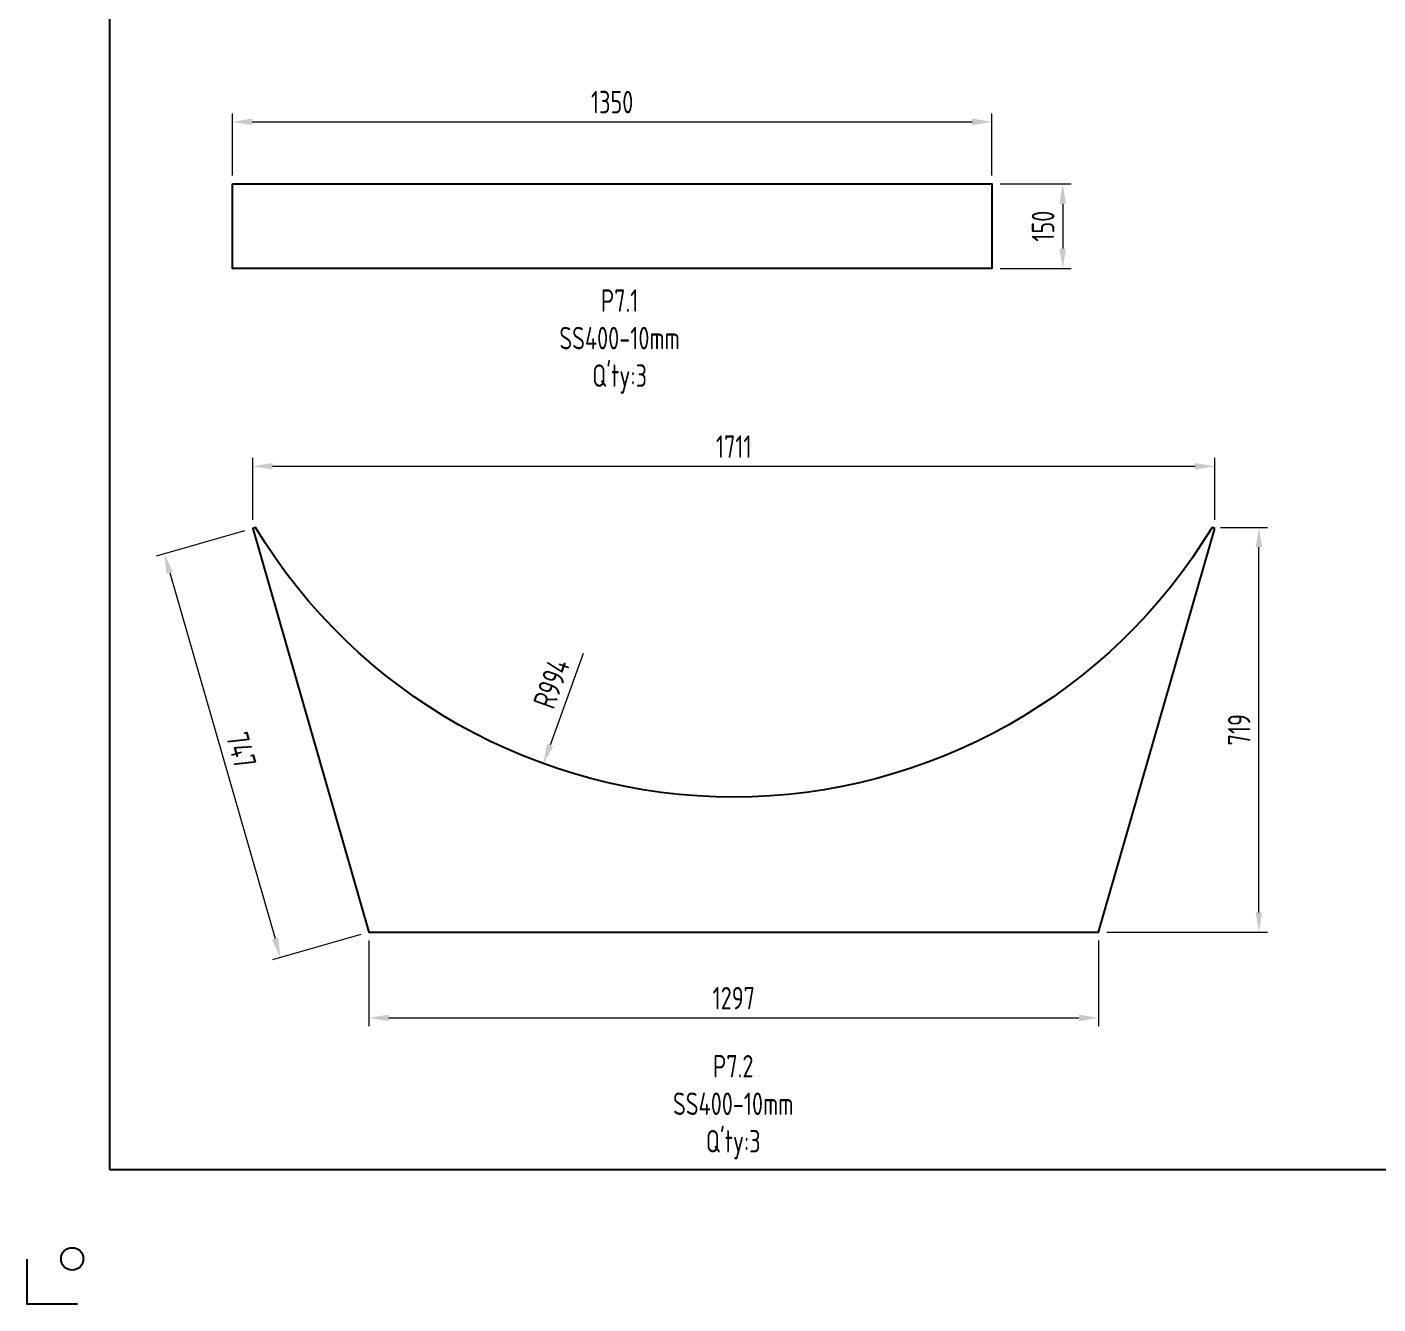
# Model space of a CAD drawing. Header units: millimetres. Extents: x -46397 to 283259, y -8690 to 23983.
# Drawn here: x 95639 to 98041, y -1977 to 294 of the extents above; entities that cross this region are included whole.
import ezdxf

# ---------------------------------------------------------------- set-up
doc = ezdxf.new("R2010")
doc.units = ezdxf.units.MM
doc.layers.get('Defpoints').update_dxf_attribs({"lineweight": 0})
for name, color, linetype, lineweight in [('Dtext', 255, 'Continuous', 20), ('DUONGCHINH', 7, 'Continuous', 25), ('PHANTOM 2', 8, 'Continuous', 0)]:
    doc.layers.add(name, color=color, linetype=linetype, lineweight=lineweight)
doc.styles.add('Chu va so', font='arial.ttf')
doc.styles.add('GHI CHÚ 1', font='isocp_IV25.ttf', dxfattribs={"width": 0.8})
doc.styles.get("Standard").update_dxf_attribs({"font": 'isocp.shx', "width": 0.8})
doc.styles.add('TCVN', font='arial.ttf')
doc.dimstyles.new('1-30SCALE', dxfattribs={"dimtxt": 75, "dimasz": 75, "dimexe": 37.5, "dimexo": 30, "dimgap": 30, "dimtad": 1, "dimtoh": 1, "dimdec": 0, "dimdsep": 46, "dimtxsty": 'GHI CHÚ 1', "dimcen": 0.09, "dimclrd": 256, "dimclre": 256, "dimclrt": 2, "dimadec": 0, "dimazin": 0, "dimtfac": 1, "dimtdec": 0, "dimtofl": 0, "dimtmove": 0, "dimatfit": 3, "dimfxl": 1, "dimlwd": 0, "dimlwe": 0, "dimarcsym": 0})
doc.dimstyles.new('1-30SCALE$4', dxfattribs={"dimtxt": 75, "dimasz": 75, "dimexe": 37.5, "dimexo": 30, "dimgap": 30, "dimtad": 1, "dimtoh": 1, "dimdec": 0, "dimdsep": 46, "dimtxsty": 'GHI CHÚ 1', "dimcen": 0.09, "dimclrd": 256, "dimclre": 256, "dimclrt": 2, "dimadec": 0, "dimazin": 0, "dimtfac": 1, "dimtdec": 0, "dimtofl": 0, "dimtmove": 0, "dimatfit": 3, "dimfxl": 1, "dimlwd": 0, "dimlwe": 0, "dimarcsym": 0})

# ---------------------------------------------------------------- blocks, each defined once
blk = doc.blocks.new('*D361')
at = {"layer": 'Defpoints', "color": 0, "transparency": 16777216}
for p in [(96247, -1315.2), (97544.3, -1315.2), (97544.3, -1467.8)]:
    blk.add_point(p, dxfattribs=at)
at = {"layer": 'PHANTOM 2', "linetype": 'Continuous', "lineweight": 0, "transparency": 16777216}
for p, q in [((96247, -1330.2), (96247, -1482.8)), ((97544.3, -1330.2), (97544.3, -1482.8)), ((96282, -1467.8), (97509.3, -1467.8))]:
    blk.add_line(p, q, dxfattribs=at)
at = {"layer": 'PHANTOM 2', "transparency": 16777216}
for points in [[(96282, -1462), (96282, -1473.6), (96247, -1467.8)], [(97509.3, -1462), (97509.3, -1473.6), (97544.3, -1467.8)]]:
    blk.add_solid(points, dxfattribs=at)
at = {"layer": 'PHANTOM 2', "color": 2, "transparency": 16777216, "insert": (96895.7, -1432.8), "char_height": 40, "attachment_point": 5, "style": 'GHI CHÚ 1'}
blk.add_mtext('1297', dxfattribs=at)
blk = doc.blocks.new('*D362')
at = {"layer": 'Defpoints', "color": 0, "transparency": 16777216}
for p in [(97751, -487.1), (96040.4, -597.5), (97751, -597.5)]:
    blk.add_point(p, dxfattribs=at)
at = {"layer": 'PHANTOM 2', "linetype": 'Continuous', "lineweight": 0, "transparency": 16777216}
for p, q in [((96040.4, -582.5), (96040.4, -472.1)), ((97751, -582.5), (97751, -472.1)), ((96075.4, -487.1), (97716, -487.1))]:
    blk.add_line(p, q, dxfattribs=at)
at = {"layer": 'PHANTOM 2', "transparency": 16777216}
for points in [[(96075.4, -481.3), (96075.4, -492.9), (96040.4, -487.1)], [(97716, -481.3), (97716, -492.9), (97751, -487.1)]]:
    blk.add_solid(points, dxfattribs=at)
at = {"layer": 'PHANTOM 2', "color": 2, "transparency": 16777216, "insert": (96895.7, -452.1), "char_height": 40, "attachment_point": 5, "style": 'GHI CHÚ 1'}
blk.add_mtext('1711', dxfattribs=at)
blk = doc.blocks.new('*D363')
at = {"layer": 'Defpoints', "color": 0, "transparency": 16777216}
for p in [(96040.4, -597.5), (96247, -1315.2), (96089.8, -1360.5)]:
    blk.add_point(p, dxfattribs=at)
at = {"layer": 'PHANTOM 2', "linetype": 'Continuous', "lineweight": 0, "transparency": 16777216}
for p, q in [((96026, -601.6), (95868.8, -646.9)), ((95892.9, -676.3), (96080.1, -1326.8)), ((96232.6, -1319.4), (96075.4, -1364.6))]:
    blk.add_line(p, q, dxfattribs=at)
at = {"layer": 'PHANTOM 2', "transparency": 16777216}
for points in [[(95898.5, -674.7), (95887.3, -678), (95883.2, -642.7)], [(96085.7, -1325.2), (96074.5, -1328.5), (96089.8, -1360.5)]]:
    blk.add_solid(points, dxfattribs=at)
at = {"layer": 'PHANTOM 2', "color": 2, "transparency": 16777216, "insert": (96020.1, -991.9), "char_height": 40, "attachment_point": 5, "rotation": 286.0583, "style": 'GHI CHÚ 1'}
blk.add_mtext('747', dxfattribs=at)
blk = doc.blocks.new('*D364')
at = {"layer": 'Defpoints', "color": 0, "transparency": 16777216}
for p in [(96895.7, -81.2), (96557.2, -1015.8)]:
    blk.add_point(p, dxfattribs=at)
at = {"layer": 'PHANTOM 2', "linetype": 'Continuous', "lineweight": 0, "transparency": 16777216}
blk.add_line((96628.2, -820), (96569.2, -982.9), dxfattribs=at)
at = {"layer": 'PHANTOM 2', "transparency": 16777216}
blk.add_solid([(96563.7, -981), (96574.6, -984.9), (96557.2, -1015.8)], dxfattribs=at)
at = {"layer": 'PHANTOM 2', "color": 2, "transparency": 16777216, "insert": (96571.7, -873.1), "char_height": 40, "attachment_point": 5, "rotation": 70.0954, "style": 'GHI CHÚ 1'}
blk.add_mtext('R994', dxfattribs=at)
blk = doc.blocks.new('*D365')
at = {"layer": 'Defpoints', "color": 0, "transparency": 16777216}
for p in [(97746.1, -595.9), (97829.4, -595.9), (97544.3, -1315.2)]:
    blk.add_point(p, dxfattribs=at)
at = {"layer": 'PHANTOM 2', "linetype": 'Continuous', "lineweight": 0, "transparency": 16777216}
for p, q in [((97761.1, -595.9), (97844.4, -595.9)), ((97829.4, -1280.2), (97829.4, -630.9)), ((97559.3, -1315.2), (97844.4, -1315.2))]:
    blk.add_line(p, q, dxfattribs=at)
at = {"layer": 'PHANTOM 2', "transparency": 16777216}
for points in [[(97823.6, -630.9), (97835.2, -630.9), (97829.4, -595.9)], [(97823.6, -1280.2), (97835.2, -1280.2), (97829.4, -1315.2)]]:
    blk.add_solid(points, dxfattribs=at)
at = {"layer": 'PHANTOM 2', "color": 2, "transparency": 16777216, "insert": (97794.4, -955.5), "char_height": 40, "attachment_point": 5, "rotation": 90, "style": 'GHI CHÚ 1'}
blk.add_mtext('719', dxfattribs=at)
blk = doc.blocks.new('*D366')
at = {"layer": 'Defpoints', "color": 0, "transparency": 16777216}
for p in [(97354.5, 125.5), (96004.5, 14.9), (97354.5, 14.9)]:
    blk.add_point(p, dxfattribs=at)
at = {"layer": 'PHANTOM 2', "linetype": 'Continuous', "lineweight": 0, "transparency": 16777216}
for p, q in [((96004.5, 29.9), (96004.5, 140.5)), ((96039.5, 125.5), (97319.5, 125.5)), ((97354.5, 29.9), (97354.5, 140.5))]:
    blk.add_line(p, q, dxfattribs=at)
at = {"layer": 'PHANTOM 2', "transparency": 16777216}
for points in [[(96039.5, 131.3), (96039.5, 119.6), (96004.5, 125.5)], [(97319.5, 131.3), (97319.5, 119.6), (97354.5, 125.5)]]:
    blk.add_solid(points, dxfattribs=at)
at = {"layer": 'PHANTOM 2', "color": 2, "transparency": 16777216, "insert": (96679.5, 160.5), "char_height": 40, "attachment_point": 5, "style": 'GHI CHÚ 1'}
blk.add_mtext('1350', dxfattribs=at)
blk = doc.blocks.new('*D367')
at = {"layer": 'Defpoints', "color": 0, "transparency": 16777216}
for p in [(97354.5, 14.9), (97354.5, -135.1), (97480.6, -135.1)]:
    blk.add_point(p, dxfattribs=at)
at = {"layer": 'PHANTOM 2', "linetype": 'Continuous', "lineweight": 0, "transparency": 16777216}
for p, q in [((97369.5, 14.9), (97495.6, 14.9)), ((97480.6, -20.1), (97480.6, -100.1)), ((97369.5, -135.1), (97495.6, -135.1))]:
    blk.add_line(p, q, dxfattribs=at)
at = {"layer": 'PHANTOM 2', "transparency": 16777216}
for points in [[(97474.7, -20.1), (97486.4, -20.1), (97480.6, 14.9)], [(97474.7, -100.1), (97486.4, -100.1), (97480.6, -135.1)]]:
    blk.add_solid(points, dxfattribs=at)
at = {"layer": 'PHANTOM 2', "color": 2, "transparency": 16777216, "insert": (97445.6, -60.1), "char_height": 40, "attachment_point": 5, "rotation": 90, "style": 'GHI CHÚ 1'}
blk.add_mtext('150', dxfattribs=at)
blk = doc.blocks.new('*U1820')
at = {"lineweight": 25}
for points in [[(0, 0), (7169.8, 0), (7169.8, 4696.6), (0, 4696.6)], [(0, 0), (5421, 0), (5421, 4696.6), (0, 4696.6)]]:
    blk.add_lwpolyline(points, close=True, dxfattribs=at)
at = {"lineweight": 25, "elevation": -0.2}
blk.add_lwpolyline([(-161.5, -175.5), (-161.5, -263.2), (-62.7, -263.2)], dxfattribs=at)
at = {"lineweight": 25}
blk.add_circle((-73.1, -174.9, -0.2), 21.8, dxfattribs=at)
at = {"layer": 'Dtext', "ltscale": 0.1}
for tag, p, height, style in [('FOR_APPROVAL3', (5779.5, 1761.8, -0.3), 37.5, 'TCVN'), ('REV_3', (5467.2, 1764), 31.2, 'TCVN'), ('REV_2', (5467.2, 1647.5), 31.2, 'TCVN'), ('FOR_APPROVAL2', (5779.5, 1645.3, -0.3), 37.5, 'TCVN'), ('REV_1', (5467.2, 1530.9), 31.2, 'TCVN'), ('FOR_APPROVAL1', (5779.5, 1528.7, -0.3), 37.5, 'TCVN'), ('REV_0', (5467.2, 1414.3), 31.2, 'TCVN'), ('NGUOI_VE', (6112.2, 1412.6, -0.3), 37.5, 'TCVN'), ('NGUOI_KIEM_2', (6443.4, 1412.6, -0.3), 37.5, 'TCVN'), ('NGUOI_DUYET', (6843.4, 1412.6, -0.3), 37.5, 'TCVN'), ('1.1_A4', (6863.4, 71.1, -0.3), 37.5, 'Chu va so'), ('A4_A4', (6988.1, 71.1, -0.3), 37.5, 'Chu va so'), ('REV.', (7090.8, 71.1, -0.3), 37.5, 'Chu va so')]:
    blk.add_attdef(tag, p, '', height=height, dxfattribs=dict(at, style=style))
for tag, p, height, style, width in [('NGAY_REV03', (5546.4, 1761.8, -0.3), 32.5, 'TCVN', 0.95), ('NGAY_REV02', (5546.4, 1645.3, -0.3), 32.5, 'TCVN', 0.95), ('NGAY_REV01', (5546.4, 1528.7, -0.3), 32.5, 'TCVN', 0.95), ('NGAY_REV0', (5546.4, 1412.1, -0.3), 32.5, 'TCVN', 0.95), ('DWD.NO', (5543.5, 30.4, -0.3), 50, 'Chu va so', 0.85)]:
    blk.add_attdef(tag, p, '', height=height, dxfattribs=dict(at, style=style, width=width))
at = {"layer": 'Dtext', "lineweight": 25, "ltscale": 0.1, "style": 'Chu va so'}
for tag, p, height in [('PROJECT_CODE', (5904.6, 587.1), 74.9), ('TITLE1', (5580, 447.7, -0.3), 50), ('TITLE2', (5580, 330.2, -0.3), 50), ('TITLE3', (5580, 213.6, -0.3), 50)]:
    blk.add_attdef(tag, p, '', height=height, dxfattribs=at)

msp = doc.modelspace()

# ---------------------------------------------------------------- linework, layer by layer
at = {"layer": 'DUONGCHINH'}
msp.add_lwpolyline([(96004.54, 14.91), (97354.54, 14.91), (97354.54, -135.09), (96004.54, -135.09)], close=True, dxfattribs=at)
msp.add_lwpolyline([(97750.95, -597.46), (97746.07, -595.86, -0.5636946), (96045.25, -595.86), (96040.37, -597.46), (96246.97, -1315.23), (97544.35, -1315.23)], format="xyb", close=True, dxfattribs=at)

# ---------------------------------------------------------------- texts
at = {"color": 3, "char_height": 40, "attachment_point": 1}
for s, insert in [("\\A1;\\pxqc;P7.1\\PSS400-10mm\\PQ'ty:3", (96518.3, -172.48)), ("\\A1;\\pxqc;P7.2\\PSS400-10mm\\PQ'ty:3", (96720.31, -1533.84))]:
    msp.add_mtext_dynamic_manual_height_columns(s, width=348.9024, gutter_width=37.5, heights=[0], dxfattribs=dict(at, insert=insert))

# ---------------------------------------------------------------- dimensions: what is measured, and where the dimension line sits
at = {"layer": 'PHANTOM 2'}
for base, p1, p2, picture, middle in [((97354.54, 125.48), (96004.54, 14.91), (97354.54, 14.91), '*D366', (96679.54, 160.48)), ((97750.95, -487.09), (96040.37, -597.46), (97750.95, -597.46), '*D362', (96895.66, -452.09)), ((97544.35, -1467.79), (96246.97, -1315.23), (97544.35, -1315.23), '*D361', (96895.66, -1432.78))]:
    dim = msp.add_linear_dim(base=base, p1=p1, p2=p2, dimstyle='1-30SCALE', override={"dimtxt": 40, "dimasz": 35, "dimexe": 15, "dimexo": 15, "dimgap": 15}, dxfattribs=at)
    dim.commit()
    dim.dimension.update_dxf_attribs({"geometry": picture, "text_midpoint": middle})
for base, p1, p2, picture, middle in [((97480.57, -135.09), (97354.54, 14.91), (97354.54, -135.09), '*D367', (97445.57, -60.09)), ((97829.42, -595.86), (97544.35, -1315.23), (97746.07, -595.86), '*D365', (97794.42, -955.55))]:
    dim = msp.add_linear_dim(base=base, p1=p1, p2=p2, angle=90, dimstyle='1-30SCALE', override={"dimtxt": 40, "dimasz": 35, "dimexe": 15, "dimexo": 15, "dimgap": 15}, dxfattribs=at)
    dim.commit()
    dim.dimension.update_dxf_attribs({"geometry": picture, "text_midpoint": middle})
dim = msp.add_radius_dim(center=(96895.66, -81.23), mpoint=(96557.25, -1015.85), dimstyle='1-30SCALE$4', override={"dimtxt": 40, "dimasz": 35, "dimexe": 15, "dimexo": 15, "dimgap": 15}, dxfattribs=at)
dim.commit()
dim.dimension.update_dxf_attribs({"geometry": '*D364', "text_midpoint": (96604.62, -885.02), "dimtype": 164})
dim = msp.add_aligned_dim(p1=(96040.37, -597.46), p2=(96246.97, -1315.23), distance=-163.56, dimstyle='1-30SCALE', override={"dimtxt": 40, "dimasz": 35, "dimexe": 15, "dimexo": 15, "dimgap": 15}, dxfattribs=at)
dim.commit()
dim.dimension.update_dxf_attribs({"geometry": '*D363', "text_midpoint": (96020.13, -991.91)})

# ---------------------------------------------------------------- next in the draw order: block references
at = {"xscale": 0.9084576280678549, "yscale": 0.9084576280678549, "zscale": 0.9084576280678549}
msp.add_blockref('*U1820', (95785.83, -1737.47), dxfattribs=at)

doc.saveas('drawing.dxf')
